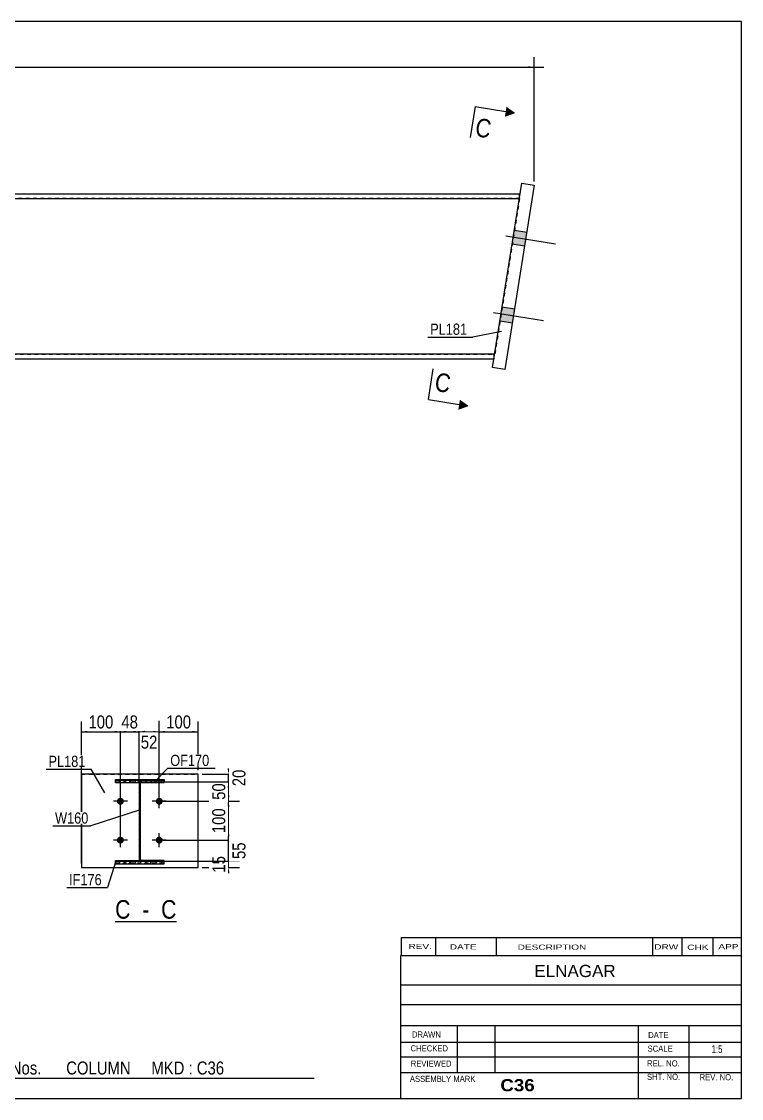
# Model space of a CAD drawing. Header units: millimetres. Extents: x -239 to 164, y -191 to 86.
# Drawn here: x -21.3 to 163.8, y -191.4 to 85.6 of the extents above; entities that cross this region are included whole.
import ezdxf

# ---------------------------------------------------------------- set-up
doc = ezdxf.new("R2010")
doc.units = ezdxf.units.MM
doc.linetypes.add('DXK_LINE_DOT1', pattern=[1.8814, 0.9407, -0.9407])
doc.styles.add('Arial', font='ARIAL.TTF', dxfattribs={"height": 0.2})
doc.styles.add('Arial Bold', font='ARIALBD.TTF', dxfattribs={"height": 0.2})
doc.styles.add('Arial Narrow', font='ARIALN.TTF', dxfattribs={"height": 0.2})

# ---------------------------------------------------------------- blocks, each defined once
blk = doc.blocks.new('Unknown-623536022-1209')
at = {"color": 5, "linetype": 'Continuous'}
for p, q in [((163.83, 85.55), (-236.17, 85.55)), ((-236.17, 85.55), (-236.17, -191.45)), ((163.83, -191.45), (163.83, 85.55)), ((-236.17, -191.45), (163.83, -191.45))]:
    blk.add_line(p, q, dxfattribs=at)
at = {"color": 174, "linetype": 'Continuous', "style": 'Arial'}
blk.add_text('Tekla structures', height=1.9102, rotation=90, dxfattribs=at).set_placement((-236.67, -190.95))
blk = doc.blocks.new('Unknown-623536022-14 - 1643')
at = {"color": 7, "linetype": 'Continuous'}
blk.add_line((2.73, -145.95), (18.51, -145.95), dxfattribs=at)
at = {"color": 0, "linetype": 'Continuous'}
for points in [[(6.68, -145.2), (6.68, -140.2), (2.73, -140.2), (2.73, -145.2)], [(13.05, -145.2), (13.05, -140.2), (8.18, -140.2), (8.18, -145.2)], [(18.51, -145.2), (18.51, -140.2), (14.55, -140.2), (14.55, -145.2)]]:
    blk.add_wipeout(points, dxfattribs=at)
at = {"color": 6, "linetype": 'Continuous', "style": 'Arial Narrow'}
for s, height, p in [('C', 4.77, (2.73, -145.2)), ('C', 4.77, (14.55, -145.2)), (' - ', 4.772, (8.18, -145.2))]:
    blk.add_text(s, height=height, dxfattribs=at).set_placement(p)
blk = doc.blocks.new('Part-623536022-1344 - 1336')
at = {"color": 7, "linetype": 'DXK_LINE_DOT1'}
for p, q in [((-195.57, 0), (-189.2, 40)), ((-44.42, 40), (-189.05, 40)), ((106.74, 40), (-44.32, 40)), ((106.74, 40), (100.38, 0)), ((-195.57, 0), (-44.42, 0)), ((-44.32, 0), (100.22, 0))]:
    blk.add_line(p, q, dxfattribs=at)
at = {"color": 2, "linetype": 'Continuous'}
for p, q in [((-189.05, 40), (-189.2, 40)), ((100.22, 0), (100.38, 0))]:
    blk.add_line(p, q, dxfattribs=at)
blk = doc.blocks.new('Bolt-623536022-1339 - 1336')
at = {"linetype": 'Continuous'}
for points in [[(105.45, 31.9), (104.89, 28.35), (108.05, 27.84), (108.61, 31.4)], [(105.45, 31.9), (104.89, 28.35), (108.05, 27.84), (108.61, 31.4)], [(102.31, 12.15), (101.75, 8.59), (104.91, 8.09), (105.47, 11.65)], [(102.31, 12.15), (101.75, 8.59), (104.91, 8.09), (105.47, 11.65)]]:
    blk.add_hatch(color=3, dxfattribs=at).paths.add_polyline_path(points)
at = {"color": 3, "linetype": 'Continuous'}
for p, q in [((105.45, 31.9), (108.61, 31.4)), ((105.45, 31.9), (108.61, 31.4)), ((103.19, 30.44), (116.03, 28.4)), ((103.19, 30.44), (116.03, 28.4)), ((104.89, 28.35), (108.05, 27.84)), ((104.89, 28.35), (108.05, 27.84)), ((102.31, 12.15), (105.47, 11.65)), ((102.31, 12.15), (105.47, 11.65)), ((100.05, 10.69), (112.89, 8.64)), ((100.05, 10.69), (112.89, 8.64)), ((101.75, 8.59), (104.91, 8.09)), ((101.75, 8.59), (104.91, 8.09))]:
    blk.add_line(p, q, dxfattribs=at)
blk = doc.blocks.new('Part-623536022-1371 - 1336')
at = {"color": 2, "linetype": 'Continuous'}
for p, q in [((99.83, -3.45), (107.37, 43.95)), ((110.53, 43.45), (102.99, -3.96)), ((107.37, 43.95), (110.53, 43.45)), ((102.99, -3.96), (99.83, -3.45))]:
    blk.add_line(p, q, dxfattribs=at)
blk = doc.blocks.new('Part-623536022-1393 - 1336')
at = {"color": 2, "linetype": 'Continuous'}
for p, q in [((-44.42, 0), (-195.57, 0)), ((-195.57, 0), (-195.57, -1.2)), ((100.22, 0), (-44.32, 0)), ((100.22, -1), (100.22, 0)), ((-195.57, -1.2), (-44.42, -1.2)), ((-44.32, -1.2), (100.19, -1.2))]:
    blk.add_line(p, q, dxfattribs=at)
at = {"color": 7, "linetype": 'DXK_LINE_DOT1'}
for p, q in [((100.19, -1.2), (100.22, -1.2)), ((100.22, -1.2), (100.22, -1))]:
    blk.add_line(p, q, dxfattribs=at)
blk = doc.blocks.new('Part-623536022-1415 - 1336')
at = {"color": 7, "linetype": 'DXK_LINE_DOT1'}
for q in [(-189.01, 41.2), (-189.05, 41)]:
    blk.add_line((-189.05, 41.2), q, dxfattribs=at)
at = {"color": 2, "linetype": 'Continuous'}
for p, q in [((-189.05, 41), (-189.05, 40)), ((-189.05, 40), (-44.42, 40)), ((-189.01, 41.2), (-44.42, 41.2)), ((-44.32, 41.2), (106.74, 41.2)), ((-44.32, 40), (106.74, 40)), ((106.74, 40), (106.74, 41.2))]:
    blk.add_line(p, q, dxfattribs=at)
blk = doc.blocks.new('Part-623536022-1662 - 1643')
at = {"linetype": 'Continuous'}
h = blk.add_hatch(dxfattribs=at)
h.set_pattern_fill('', scale=0.3, style=0, pattern_type=0)
h.set_pattern_definition([(45, (2.8157, -130.4529), (-0.67352, 0.67352), [])])
h.paths.add_polyline_path([(15.32, -130.45), (2.82, -130.45), (2.82, -131.06), (15.32, -131.06)])
at = {"color": 2, "linetype": 'Continuous'}
for p, q in [((2.82, -130.26), (8.87, -130.26)), ((2.82, -130.45), (2.82, -130.26)), ((2.82, -131.06), (2.82, -130.45)), ((2.82, -130.45), (15.32, -130.45)), ((2.82, -131.06), (15.32, -131.06)), ((15.32, -130.26), (9.27, -130.26)), ((15.32, -130.45), (15.32, -130.26)), ((15.32, -131.06), (15.32, -130.45))]:
    blk.add_line(p, q, dxfattribs=at)
at = {"color": 7, "linetype": 'DXK_LINE_DOT1'}
for p, q in [((2.82, -131.06), (2.82, -130.45)), ((2.82, -130.86), (15.32, -130.86)), ((9.27, -130.26), (8.87, -130.26)), ((15.32, -131.06), (15.32, -130.45))]:
    blk.add_line(p, q, dxfattribs=at)
blk = doc.blocks.new('Bolt-623536022-1646 - 1643')
at = {"linetype": 'Continuous'}
for points in [[(3.17, -115, -1), (4.97, -115, -1)], [(13.17, -115, -1), (14.97, -115, -1)], [(3.17, -125, -1), (4.97, -125, -1)], [(13.17, -125, -1), (14.97, -125, -1)]]:
    blk.add_hatch(color=3, dxfattribs=at).paths.add_polyline_path(points)
at = {"color": 3, "linetype": 'Continuous'}
for p, q in [((4.07, -116.8), (4.07, -113.2)), ((14.07, -116.8), (14.07, -113.2)), ((5.87, -115), (2.27, -115)), ((15.87, -115), (12.27, -115)), ((4.07, -126.8), (4.07, -123.2)), ((14.07, -126.8), (14.07, -123.2)), ((5.87, -125), (2.27, -125)), ((15.87, -125), (12.27, -125))]:
    blk.add_line(p, q, dxfattribs=at)
blk = doc.blocks.new('Part-623536022-1651 - 1643')
at = {"linetype": 'Continuous'}
h = blk.add_hatch(dxfattribs=at)
h.set_pattern_fill('', scale=0.3, style=0, pattern_type=0)
h.set_pattern_definition([(45, (8.8657, -110.2016), (-0.67352, 0.67352), [])])
h.paths.add_polyline_path([(9.27, -110.2), (8.87, -110.2), (8.87, -130.45), (9.27, -130.45)])
at = {"color": 7, "linetype": 'DXK_LINE_DOT1'}
for p, q in [((9.27, -110), (8.87, -110)), ((8.87, -110), (8.87, -130.45)), ((9.27, -130.45), (9.27, -110)), ((8.87, -130.25), (9.27, -130.25))]:
    blk.add_line(p, q, dxfattribs=at)
at = {"color": 2, "linetype": 'Continuous'}
for p, q in [((9.27, -110.2), (8.87, -110.2)), ((8.87, -110.2), (8.87, -130.45)), ((9.27, -130.45), (9.27, -110.2)), ((8.87, -130.45), (9.27, -130.45))]:
    blk.add_line(p, q, dxfattribs=at)
blk = doc.blocks.new('Part-623536022-1657 - 1643')
at = {"color": 2, "linetype": 'Continuous'}
for p, q in [((24.07, -108), (-5.93, -108)), ((-5.93, -108), (-5.93, -132)), ((24.07, -132), (24.07, -108)), ((-5.93, -132), (24.07, -132))]:
    blk.add_line(p, q, dxfattribs=at)
at = {"color": 7, "linetype": 'DXK_LINE_DOT1'}
for p, q in [((-5.93, -108), (24.07, -108)), ((-5.93, -132), (24.07, -132))]:
    blk.add_line(p, q, dxfattribs=at)
blk = doc.blocks.new('Part-623536022-1667 - 1643')
at = {"linetype": 'Continuous'}
h = blk.add_hatch(dxfattribs=at)
h.set_pattern_fill('', scale=0.3, style=0, pattern_type=0)
h.set_pattern_definition([(45, (2.8157, -109.59405), (-0.67352, 0.67352), [])])
h.paths.add_polyline_path([(15.32, -109.59), (2.82, -109.59), (2.82, -110.2), (15.32, -110.2)])
at = {"color": 2, "linetype": 'Continuous'}
for p, q in [((2.82, -109.59), (2.82, -109.41)), ((2.82, -109.41), (15.32, -109.41)), ((2.82, -110.2), (2.82, -109.59)), ((2.82, -109.59), (15.32, -109.59)), ((2.82, -110.2), (15.32, -110.2)), ((15.32, -109.41), (15.32, -109.59)), ((15.32, -110.2), (15.32, -109.59))]:
    blk.add_line(p, q, dxfattribs=at)
at = {"color": 7, "linetype": 'DXK_LINE_DOT1'}
for p, q in [((2.82, -109.59), (2.82, -110.2)), ((2.82, -110), (8.87, -110)), ((9.27, -110), (15.32, -110)), ((15.32, -109.59), (15.32, -110.2))]:
    blk.add_line(p, q, dxfattribs=at)
blk = doc.blocks.new('StraightDimension-623536022-1477 - 1336')
at = {"linetype": 'Continuous'}
for points in [[(-197.77, 73.57), (-199.27, 73.82), (-197.77, 74.07)], [(109.03, 74.07), (110.53, 73.82), (109.03, 73.57)]]:
    blk.add_hatch(color=4, dxfattribs=at).paths.add_polyline_path(points)
at = {"color": 4, "linetype": 'Continuous'}
for p, q in [((-199.27, -1.95), (-199.27, 76.42)), ((110.53, 44.45), (110.53, 76.42)), ((-199.27, 73.82), (-201.77, 73.82)), ((-199.27, 73.82), (110.53, 73.82)), ((110.53, 73.82), (113.03, 73.82))]:
    blk.add_line(p, q, dxfattribs=at)
at = {"color": 0}
blk.add_wipeout([(-39.41, 73.97), (-39.41, 78.87), (-49.34, 78.87), (-49.34, 73.97)], dxfattribs=at)
at = {"color": 4, "style": 'Arial Narrow'}
blk.add_text('1993', height=3.34, dxfattribs=at).set_placement((-48.64, 74.67))
blk = doc.blocks.new('StraightDimension-623536022-1711 - 1643')
at = {"linetype": 'Continuous'}
for points in [[(31.64, -116.5), (31.89, -115), (32.14, -116.5)], [(32.14, -123.5), (31.89, -125), (31.64, -123.5)]]:
    blk.add_hatch(color=4, dxfattribs=at).paths.add_polyline_path(points)
at = {"color": 4, "linetype": 'Continuous'}
for p, q in [((15.07, -115), (34.69, -115)), ((31.89, -125), (31.89, -115)), ((15.07, -125), (34.69, -125))]:
    blk.add_line(p, q, dxfattribs=at)
at = {"color": 0}
blk.add_wipeout([(31.74, -116.1), (26.84, -116.1), (26.84, -123.9), (31.74, -123.9)], dxfattribs=at)
at = {"color": 4, "style": 'Arial Narrow'}
blk.add_text('100', height=3.34, rotation=90.0002, dxfattribs=at).set_placement((31.04, -123.2))
blk = doc.blocks.new('StraightDimension-623536022-1722 - 1643')
at = {"linetype": 'Continuous'}
for points in [[(10.37, -97.37), (8.87, -97.12), (10.37, -96.87)], [(12.57, -96.87), (14.07, -97.12), (12.57, -97.37)]]:
    blk.add_hatch(color=4, dxfattribs=at).paths.add_polyline_path(points)
at = {"color": 4, "linetype": 'Continuous'}
for p, q in [((8.87, -110.18), (8.87, -94.32)), ((14.07, -114), (14.07, -94.32)), ((8.87, -97.12), (14.07, -97.12))]:
    blk.add_line(p, q, dxfattribs=at)
at = {"color": 0}
blk.add_wipeout([(14.3, -102.17), (14.3, -97.27), (8.63, -97.27), (8.63, -102.17)], dxfattribs=at)
at = {"color": 4, "style": 'Arial Narrow'}
blk.add_text('52', height=3.34, dxfattribs=at).set_placement((9.33, -101.47))
blk = doc.blocks.new('StraightDimension-623536022-1731 - 1643')
at = {"linetype": 'Continuous'}
for points in [[(15.57, -97.37), (14.07, -97.12), (15.57, -96.87)], [(22.57, -96.87), (24.07, -97.12), (22.57, -97.37)]]:
    blk.add_hatch(color=4, dxfattribs=at).paths.add_polyline_path(points)
at = {"color": 4, "linetype": 'Continuous'}
for p, q in [((14.07, -114), (14.07, -94.52)), ((24.07, -107), (24.07, -94.52)), ((14.07, -97.12), (24.07, -97.12))]:
    blk.add_line(p, q, dxfattribs=at)
at = {"color": 0}
blk.add_wipeout([(22.96, -96.97), (22.96, -92.07), (15.17, -92.07), (15.17, -96.97)], dxfattribs=at)
at = {"color": 4, "style": 'Arial Narrow'}
blk.add_text('100', height=3.34, dxfattribs=at).set_placement((15.87, -96.27))
blk = doc.blocks.new('StraightDimension-623536022-1669 - 1643')
at = {"linetype": 'Continuous'}
for points in [[(31.64, -111.5), (31.89, -110), (32.14, -111.5)], [(32.14, -113.5), (31.89, -115), (31.64, -113.5)]]:
    blk.add_hatch(color=4, dxfattribs=at).paths.add_polyline_path(points)
at = {"color": 4, "linetype": 'Continuous'}
for p, q in [((10.27, -110), (34.69, -110)), ((31.89, -115), (31.89, -110)), ((15.07, -115), (34.69, -115))]:
    blk.add_line(p, q, dxfattribs=at)
at = {"color": 0}
blk.add_wipeout([(31.74, -109.67), (26.84, -109.67), (26.84, -115.33), (31.74, -115.33)], dxfattribs=at)
at = {"color": 4, "style": 'Arial Narrow'}
blk.add_text('50', height=3.34, rotation=90.0002, dxfattribs=at).set_placement((31.04, -114.63))
blk = doc.blocks.new('StraightDimension-623536022-1741 - 1643')
at = {"linetype": 'Continuous'}
for points in [[(-4.43, -97.37), (-5.93, -97.12), (-4.43, -96.87)], [(2.57, -96.87), (4.07, -97.12), (2.57, -97.37)]]:
    blk.add_hatch(color=4, dxfattribs=at).paths.add_polyline_path(points)
at = {"color": 4, "linetype": 'Continuous'}
for p, q in [((-5.93, -131), (-5.93, -94.52)), ((4.07, -124), (4.07, -94.52)), ((-5.93, -97.12), (4.07, -97.12))]:
    blk.add_line(p, q, dxfattribs=at)
at = {"color": 0}
blk.add_wipeout([(2.96, -96.97), (2.96, -92.07), (-4.83, -92.07), (-4.83, -96.97)], dxfattribs=at)
at = {"color": 4, "style": 'Arial Narrow'}
blk.add_text('100', height=3.34, dxfattribs=at).set_placement((-4.13, -96.27))
blk = doc.blocks.new('StraightDimension-623536022-1677 - 1643')
at = {"linetype": 'Continuous'}
for points in [[(32.14, -106.5), (31.89, -108), (31.64, -106.5)], [(31.64, -111.5), (31.89, -110), (32.14, -111.5)]]:
    blk.add_hatch(color=4, dxfattribs=at).paths.add_polyline_path(points)
at = {"color": 4, "linetype": 'Continuous'}
for p, q in [((25.07, -108), (34.49, -108)), ((31.89, -110), (31.89, -108)), ((10.27, -110), (34.49, -110))]:
    blk.add_line(p, q, dxfattribs=at)
at = {"color": 0}
blk.add_wipeout([(36.94, -106.17), (32.04, -106.17), (32.04, -111.83), (36.94, -111.83)], dxfattribs=at)
at = {"color": 4, "style": 'Arial Narrow'}
blk.add_text('20', height=3.34, rotation=90.0002, dxfattribs=at).set_placement((36.24, -111.13))
blk = doc.blocks.new('StraightDimension-623536022-1685 - 1643')
at = {"linetype": 'Continuous'}
for points in [[(32.14, -128.95), (31.89, -130.45), (31.64, -128.95)], [(31.64, -133.5), (31.89, -132), (32.14, -133.5)]]:
    blk.add_hatch(color=4, dxfattribs=at).paths.add_polyline_path(points)
at = {"color": 4, "linetype": 'Continuous'}
for p, q in [((10.27, -130.45), (34.69, -130.45)), ((25.07, -132), (34.69, -132)), ((31.89, -132), (31.89, -130.45))]:
    blk.add_line(p, q, dxfattribs=at)
at = {"color": 0}
blk.add_wipeout([(31.74, -128.39), (26.84, -128.39), (26.84, -134.06), (31.74, -134.06)], dxfattribs=at)
at = {"color": 4, "style": 'Arial Narrow'}
blk.add_text('15', height=3.34, rotation=90.0002, dxfattribs=at).set_placement((31.04, -133.36))
blk = doc.blocks.new('StraightDimension-623536022-1698 - 1643')
at = {"linetype": 'Continuous'}
for points in [[(31.64, -126.5), (31.89, -125), (32.14, -126.5)], [(32.14, -128.95), (31.89, -130.45), (31.64, -128.95)]]:
    blk.add_hatch(color=4, dxfattribs=at).paths.add_polyline_path(points)
at = {"color": 4, "linetype": 'Continuous'}
for p, q in [((15.07, -125), (34.49, -125)), ((31.89, -130.45), (31.89, -125)), ((10.27, -130.45), (34.49, -130.45))]:
    blk.add_line(p, q, dxfattribs=at)
at = {"color": 0}
blk.add_wipeout([(36.94, -124.89), (32.04, -124.89), (32.04, -130.56), (36.94, -130.56)], dxfattribs=at)
at = {"color": 4, "style": 'Arial Narrow'}
blk.add_text('55', height=3.34, rotation=90.0002, dxfattribs=at).set_placement((36.24, -129.86))
blk = doc.blocks.new('StraightDimension-623536022-1751 - 1643')
at = {"linetype": 'Continuous'}
for points in [[(5.57, -97.37), (4.07, -97.12), (5.57, -96.87)], [(7.37, -96.87), (8.87, -97.12), (7.37, -97.37)]]:
    blk.add_hatch(color=4, dxfattribs=at).paths.add_polyline_path(points)
at = {"color": 4, "linetype": 'Continuous'}
for p, q in [((4.07, -124), (4.07, -94.52)), ((8.87, -110.18), (8.87, -94.52)), ((4.07, -97.12), (8.87, -97.12))]:
    blk.add_line(p, q, dxfattribs=at)
at = {"color": 0}
blk.add_wipeout([(9.3, -96.97), (9.3, -92.07), (3.63, -92.07), (3.63, -96.97)], dxfattribs=at)
at = {"color": 4, "style": 'Arial Narrow'}
blk.add_text('48', height=3.34, dxfattribs=at).set_placement((4.33, -96.27))
blk = doc.blocks.new('CBS_REVISION-623536022-2016')
at = {"color": 7, "linetype": 'Continuous'}
for p, q in [((76.32, -150.06), (76.32, -154.69)), ((76.32, -150.07), (163.82, -150.07)), ((85.11, -150.06), (85.11, -154.69)), ((100.71, -150.06), (100.71, -154.63)), ((140.97, -150.06), (140.97, -154.69)), ((148.51, -150.06), (148.51, -154.69)), ((156.45, -150.07), (156.45, -154.69)), ((76.32, -154.69), (163.82, -154.69))]:
    blk.add_line(p, q, dxfattribs=at)
at = {"color": 7, "style": 'Arial Narrow', "width": 1.7}
for s, height, p in [('REV.', 1.326, (78.18, -153.02)), ('DATE', 1.326, (88.8, -153.13)), ('DESCRIPTION', 1.3257, (106.28, -153.19)), ('DRW', 1.326, (141.4, -153.13)), ('CHK', 1.326, (149.88, -153.22)), ('APP', 1.326, (157.89, -153.06))]:
    blk.add_text(s, height=height, dxfattribs=at).set_placement(p)
blk = doc.blocks.new('CBS_CALLOFF-623536022-2014')
at = {"color": 7, "linetype": 'Continuous'}
blk.add_line((-62.3, -186.18), (53.94, -186.2), dxfattribs=at)
at = {"color": 3, "linetype": 'Continuous', "style": 'Arial Narrow'}
blk.add_text('QTY= 3 Nos.      COLUMN     MKD : C36', height=3.3405, dxfattribs=at).set_placement((-38.47, -185.28))
blk = doc.blocks.new('CBS_NAME_BLOG-623536022-2015')
at = {"color": 7, "linetype": 'Continuous'}
for p, q in [((76.23, -154.69), (163.75, -154.69)), ((76.23, -191.4), (76.23, -154.7)), ((76.24, -162.23), (163.75, -162.23)), ((76.31, -167.29), (163.83, -167.29)), ((76.23, -172.66), (163.75, -172.66)), ((90.76, -184.76), (90.76, -172.66)), ((100.44, -184.74), (100.44, -172.67)), ((137.36, -191.4), (137.36, -172.67)), ((150.41, -191.4), (150.41, -172.66)), ((76.24, -176.96), (163.83, -176.94)), ((76.23, -180.7), (163.75, -180.7)), ((76.23, -184.75), (163.75, -184.75)), ((76.23, -191.45), (163.83, -191.45))]:
    blk.add_line(p, q, dxfattribs=at)
at = {"color": 3, "linetype": 'Continuous', "style": 'Arial'}
blk.add_text('ELNAGAR', height=3.133, dxfattribs=at).set_placement((110.56, -160.22))
at = {"color": 3, "linetype": 'Continuous'}
for s, height, style, width, p in [('DRAWN', 1.566, 'Arial', 0.9, (79.07, -175.77)), ('DATE', 1.566, 'Arial', 0.9, (139.83, -175.93)), ('CHECKED', 1.566, 'Arial', 0.9, (78.72, -179.34)), ('SCALE', 1.566, 'Arial', 0.9, (139.68, -179.41)), ('1:5', 1.957, 'Arial Narrow', 0.9, (156.13, -179.76)), ('REVIEWED', 1.566, 'Arial', 0.9, (78.75, -183.26)), ('REL. NO.', 1.566, 'Arial', 0.9, (139.54, -183.21)), ('SHT. NO.', 1.566, 'Arial', 0.9, (139.53, -186.67)), ('REV. NO.', 1.566, 'Arial', 0.9, (153.06, -186.76)), ('ASSEMBLY MARK', 1.5663, 'Arial', 0.9, (78.54, -187.19)), ('C36', 3.131, 'Arial Bold', 1.1, (101.81, -189.59))]:
    blk.add_text(s, height=height, dxfattribs=dict(at, style=style, width=width)).set_placement(p)
blk = doc.blocks.new('Mark-623536022-1367 - 1336')
at = {"color": 7, "linetype": 'Continuous'}
blk.add_line((102.07, 5.87), (94.77, 4.39), dxfattribs=at)
at = {"color": 0}
blk.add_wipeout([(93.27, 4.99), (93.27, 7.99), (83.77, 7.99), (83.77, 4.99)], dxfattribs=at)
blk.add_wipeout([(93.27, 4.99), (93.27, 7.99), (83.77, 7.99), (83.77, 4.99)], dxfattribs=at)
at = {"color": 7, "linetype": 'Continuous'}
blk.add_line((83.17, 4.39), (94.77, 4.39), dxfattribs=at)
at = {"color": 3, "style": 'Arial Narrow'}
blk.add_text('PL181', height=2.863, dxfattribs=at).set_placement((83.77, 4.99))
blk = doc.blocks.new('SectionMark-623536022-1510 - 1336')
at = {"linetype": 'Continuous'}
for points in [[(103.39, 63.64), (105.66, 62.01), (102.98, 61.05)], [(91.41, -11.72), (93.68, -13.35), (90.99, -14.31)]]:
    blk.add_hatch(color=30, dxfattribs=at).paths.add_polyline_path(points)
at = {"color": 30, "linetype": 'Continuous'}
blk.add_line((83.31, -11.7), (91.21, -12.95), dxfattribs=at)
at = {"color": 0, "linetype": 'Continuous'}
for points in [[(99.01, 55.48), (99.79, 60.41), (95.89, 61.03), (95.1, 56.1)], [(88.6, -10.01), (89.38, -5.07), (85.47, -4.45), (84.69, -9.39)]]:
    blk.add_wipeout(points, dxfattribs=at)
at = {"color": 30, "linetype": 'Continuous'}
for p, q in [((95.29, 63.66), (94.04, 55.76)), ((95.29, 63.66), (103.19, 62.4)), ((83.31, -11.7), (84.57, -3.8))]:
    blk.add_line(p, q, dxfattribs=at)
at = {"color": 6, "linetype": 'Continuous', "style": 'Arial Narrow'}
for p in [(95.1, 56.1), (84.69, -9.39)]:
    blk.add_text('C', height=4.77, rotation=-9.0355, dxfattribs=at).set_placement(p)
blk = doc.blocks.new('Mark-623536022-1647 - 1643')
at = {"color": 0}
blk.add_wipeout([(-4.15, -120.75), (-4.15, -117.75), (-12.73, -117.75), (-12.73, -120.75)], dxfattribs=at)
blk.add_wipeout([(-4.15, -120.75), (-4.15, -117.75), (-12.73, -117.75), (-12.73, -120.75)], dxfattribs=at)
at = {"color": 7, "linetype": 'Continuous'}
for p in [(8.87, -117.33), (-13.33, -121.35)]:
    blk.add_line(p, (-3.55, -121.35), dxfattribs=at)
at = {"color": 3, "style": 'Arial Narrow'}
blk.add_text('W160', height=2.863, dxfattribs=at).set_placement((-12.73, -120.75))
blk = doc.blocks.new('Mark-623536022-1653 - 1643')
at = {"color": 7, "linetype": 'Continuous'}
blk.add_line((0.1, -112.83), (-3.4, -106.77), dxfattribs=at)
at = {"color": 0}
blk.add_wipeout([(-4.9, -106.17), (-4.9, -103.17), (-14.41, -103.17), (-14.41, -106.17)], dxfattribs=at)
blk.add_wipeout([(-4.9, -106.17), (-4.9, -103.17), (-14.41, -103.17), (-14.41, -106.17)], dxfattribs=at)
at = {"color": 7, "linetype": 'Continuous'}
blk.add_line((-15.01, -106.77), (-3.4, -106.77), dxfattribs=at)
at = {"color": 3, "style": 'Arial Narrow'}
blk.add_text('PL181', height=2.863, dxfattribs=at).set_placement((-14.41, -106.17))
blk = doc.blocks.new('Mark-623536022-1658 - 1643')
at = {"color": 7, "linetype": 'Continuous'}
blk.add_line((2.89, -130.38), (0.78, -137.2), dxfattribs=at)
at = {"color": 0}
blk.add_wipeout([(-0.72, -136.6), (-0.72, -133.6), (-9.13, -133.6), (-9.13, -136.6)], dxfattribs=at)
blk.add_wipeout([(-0.72, -136.6), (-0.72, -133.6), (-9.13, -133.6), (-9.13, -136.6)], dxfattribs=at)
at = {"color": 7, "linetype": 'Continuous'}
blk.add_line((-9.73, -137.2), (0.78, -137.2), dxfattribs=at)
at = {"color": 3, "style": 'Arial Narrow'}
blk.add_text('IF176', height=2.863, dxfattribs=at).set_placement((-9.13, -136.6))
blk = doc.blocks.new('Mark-623536022-1663 - 1643')
at = {"color": 0}
blk.add_wipeout([(26.95, -105.92), (26.95, -102.92), (16.9, -102.92), (16.9, -105.92)], dxfattribs=at)
blk.add_wipeout([(26.95, -105.92), (26.95, -102.92), (16.9, -102.92), (16.9, -105.92)], dxfattribs=at)
at = {"color": 7, "linetype": 'Continuous'}
for p, q in [((12.76, -110.05), (16.3, -106.52)), ((16.3, -106.52), (28.45, -106.52))]:
    blk.add_line(p, q, dxfattribs=at)
at = {"color": 3, "style": 'Arial Narrow'}
blk.add_text('OF170', height=2.863, dxfattribs=at).set_placement((16.9, -105.92))

msp = doc.modelspace()

# ---------------------------------------------------------------- block references
for name in ['Unknown-623536022-1209', 'Part-623536022-1371 - 1336', 'Part-623536022-1344 - 1336', 'Part-623536022-1415 - 1336', 'Bolt-623536022-1339 - 1336', 'Part-623536022-1393 - 1336', 'Part-623536022-1657 - 1643', 'Part-623536022-1667 - 1643', 'Part-623536022-1651 - 1643', 'Bolt-623536022-1646 - 1643', 'Part-623536022-1662 - 1643', 'CBS_REVISION-623536022-2016', 'CBS_NAME_BLOG-623536022-2015', 'CBS_CALLOFF-623536022-2014']:
    msp.add_blockref(name, (0, 0))

# ---------------------------------------------------------------- next in the draw order: block references
for name in ['StraightDimension-623536022-1477 - 1336', 'StraightDimension-623536022-1741 - 1643', 'StraightDimension-623536022-1711 - 1643', 'StraightDimension-623536022-1685 - 1643', 'Unknown-623536022-14 - 1643']:
    msp.add_blockref(name, (0, 0))

# ---------------------------------------------------------------- next in the draw order: block references
for name in ['Mark-623536022-1367 - 1336', 'StraightDimension-623536022-1722 - 1643', 'Mark-623536022-1653 - 1643', 'StraightDimension-623536022-1698 - 1643', 'Mark-623536022-1658 - 1643']:
    msp.add_blockref(name, (0, 0))

# ---------------------------------------------------------------- next in the draw order: block references
for name in ['SectionMark-623536022-1510 - 1336', 'StraightDimension-623536022-1731 - 1643']:
    msp.add_blockref(name, (0, 0))

# ---------------------------------------------------------------- next in the draw order: block references
msp.add_blockref('StraightDimension-623536022-1669 - 1643', (0, 0))

# ---------------------------------------------------------------- next in the draw order: block references
msp.add_blockref('StraightDimension-623536022-1677 - 1643', (0, 0))

# ---------------------------------------------------------------- next in the draw order: block references
for name in ['StraightDimension-623536022-1751 - 1643', 'Mark-623536022-1663 - 1643']:
    msp.add_blockref(name, (0, 0))

# ---------------------------------------------------------------- next in the draw order: block references
msp.add_blockref('Mark-623536022-1647 - 1643', (0, 0))

doc.saveas('drawing.dxf')
